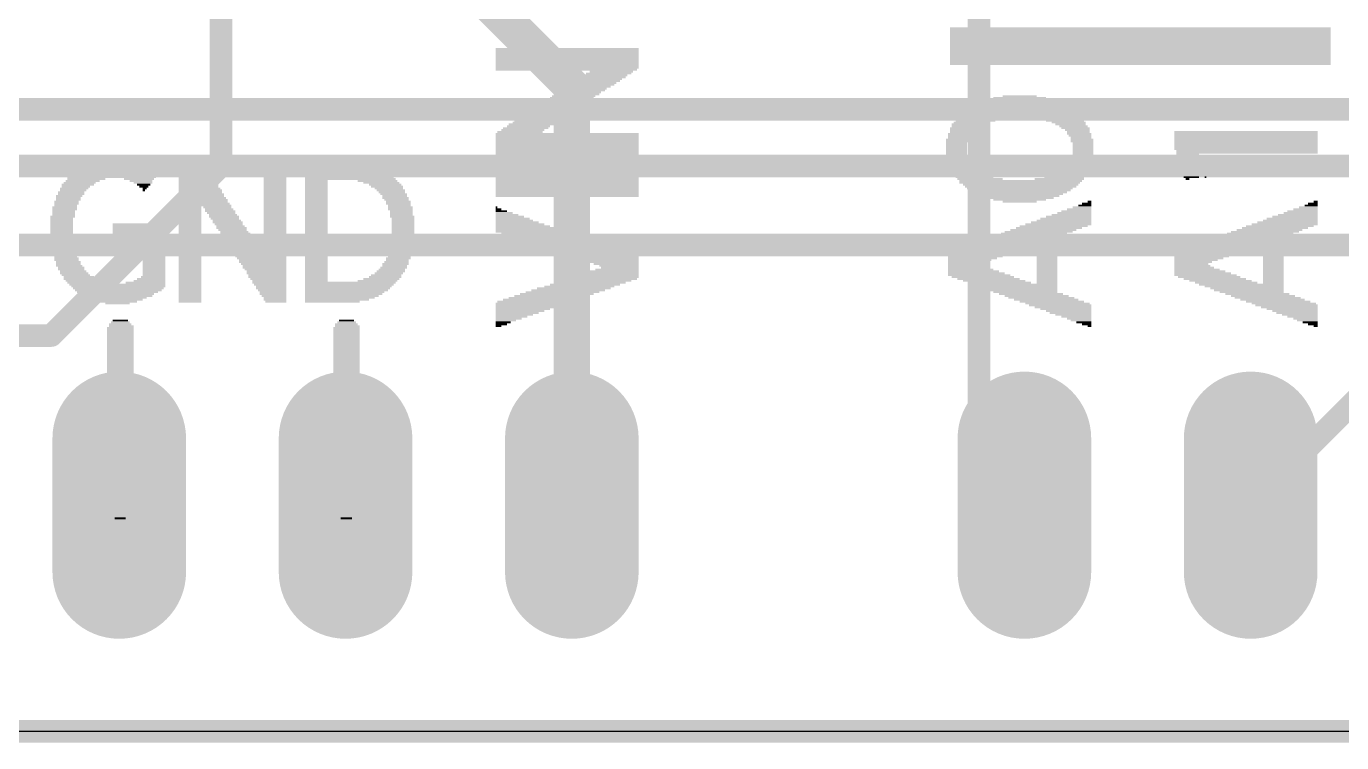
# Model space of a CAD drawing. Extents: x -3.3 to 68.7, y -0.1 to 53.5.
# Drawn here: x 39.6 to 54.36, y -0.13 to 7.92 of the extents above; entities that cross this region are included whole.
import ezdxf

# ---------------------------------------------------------------- set-up
doc = ezdxf.new("R2010")
doc.units = 0
for name, color, linetype in [('1', 12, 'CONTINUOUS'), ('16', 5, 'CONTINUOUS'), ('17', 110, 'CONTINUOUS'), ('20', 53, 'CONTINUOUS'), ('200', 4, 'CONTINUOUS')]:
    doc.layers.add(name, color=color, linetype=linetype)

# ---------------------------------------------------------------- blocks, each defined once
blk = doc.blocks.new('LONGP100')
at = {"const_width": 1}
blk.add_lwpolyline([(-0.5, 0), (0.5, 0)], dxfattribs=at)
at = {"const_width": 0.5}
for points in [[(-0.5, 0.25, 1), (-0.5, -0.25)], [(0.5, -0.25, 1), (0.5, 0.25)]]:
    blk.add_lwpolyline(points, format="xyb", dxfattribs=at)
blk = doc.blocks.new('RECT')
blk.add_solid([(-0.5, -0.5), (0.5, -0.5), (-0.5, 0.5), (0.5, 0.5)])

msp = doc.modelspace()

# ---------------------------------------------------------------- linework, layer by layer
at = {"layer": '1', "const_width": 0.254}
for points in [[(57.531, 6.985), (39.243, 6.985)], [(58.801, 6.35), (38.1, 6.35)], [(59.182, 5.461), (39.0946, 5.461)], [(68.58, 0), (0, 0)]]:
    msp.add_lwpolyline(points, dxfattribs=at)
at = {"layer": '16'}
for points, const_width in [([(50.292, 17.78), (50.292, 3.048)], 0.254), ([(43.1165, 9.8425), (45.72, 7.239)], 0.4064), ([(41.783, 8.382), (41.783, 6.35)], 0.254), ([(45.72, 7.239), (45.72, 2.54)], 0.4064), ([(41.783, 6.35), (39.878, 4.445)], 0.254), ([(39.878, 4.445), (35.56, 4.445)], 0.254), ([(54.864, 4.064), (53.34, 2.54)], 0.254), ([(50.292, 3.048), (50.8, 2.54)], 0.254), ([(68.58, 0), (0, 0)], 0.254)]:
    msp.add_lwpolyline(points, dxfattribs=dict(at, const_width=const_width))
for points, const_width in [([(45.8216, 7.239, 1), (45.6184, 7.239)], 0.2032), ([(45.6482, 7.1672, 1), (45.7918, 7.3108)], 0.2032), ([(41.7195, 6.35, 1), (41.8465, 6.35)], 0.127), ([(41.8279, 6.3051, 1), (41.7381, 6.3949)], 0.127), ([(39.8331, 4.4899, 1), (39.9229, 4.4001)], 0.127), ([(39.878, 4.3815, 1), (39.878, 4.5085)], 0.127), ([(50.3369, 3.0929, 1), (50.2471, 3.0031)], 0.127), ([(50.2285, 3.048, 1), (50.3555, 3.048)], 0.127), ([(45.6184, 2.54, 1), (45.8216, 2.54)], 0.2032), ([(50.7551, 2.4951, 1), (50.8449, 2.5849)], 0.127), ([(53.2951, 2.5849, 1), (53.3849, 2.4951)], 0.127)]:
    msp.add_lwpolyline(points, format="xyb", dxfattribs=dict(at, const_width=const_width))
at = {"layer": '20'}
msp.add_line((65.04, 0), (25.527, 0), dxfattribs=at)

# ---------------------------------------------------------------- block references
at = {"layer": '17', "xscale": 1.5, "yscale": 1.5, "rotation": 90}
for p in [(40.64, 2.54), (40.64, 2.54), (43.18, 2.54), (43.18, 2.54), (45.72, 2.54), (45.72, 2.54), (50.8, 2.54), (50.8, 2.54), (53.34, 2.54), (53.34, 2.54)]:
    msp.add_blockref('LONGP100', p, dxfattribs=at)
at = {"layer": '200'}
for p, xscale, yscale in [((52.1018, 7.8952), 4.2748, 0.0211), ((52.1018, 7.874), 4.2748, 0.0213), ((52.1018, 7.8528), 4.2748, 0.0211), ((52.1018, 7.8317), 4.2748, 0.0211), ((52.1018, 7.8105), 4.2748, 0.0213), ((52.1018, 7.7893), 4.2748, 0.0211), ((52.1018, 7.7682), 4.2748, 0.0211), ((52.1018, 7.747), 4.2748, 0.0213), ((52.1018, 7.7258), 4.2748, 0.0211), ((52.1018, 7.7047), 4.2748, 0.0211), ((52.1018, 7.6835), 4.2748, 0.0213), ((45.6679, 7.6623), 1.6078, 0.0211), ((45.6679, 7.6412), 1.6078, 0.0211), ((45.6679, 7.62), 1.6078, 0.0213), ((45.6679, 7.5988), 1.6078, 0.0211), ((45.6679, 7.5777), 1.6078, 0.0211), ((45.6679, 7.5565), 1.6078, 0.0213), ((45.6679, 7.5353), 1.6078, 0.0211), ((52.1018, 7.6623), 4.2748, 0.0211), ((52.1018, 7.6412), 4.2748, 0.0211), ((52.1018, 7.62), 4.2748, 0.0213), ((52.1018, 7.5988), 4.2748, 0.0211), ((52.1018, 7.5777), 4.2748, 0.0211), ((52.1018, 7.5565), 4.2748, 0.0213), ((52.1018, 7.5353), 4.2748, 0.0211), ((45.6679, 7.5142), 1.6078, 0.0211), ((45.6679, 7.493), 1.6078, 0.0213), ((45.6679, 7.4718), 1.6078, 0.0211), ((45.6679, 7.4507), 1.6078, 0.0211), ((45.6578, 7.4295), 1.5875, 0.0213), ((46.134, 7.3872), 0.508, 0.0211), ((46.1645, 7.4083), 0.4877, 0.0211), ((52.1018, 7.5142), 4.2748, 0.0211), ((52.1018, 7.493), 4.2748, 0.0213), ((45.9105, 7.239), 0.4877, 0.0213), ((45.9435, 7.2602), 0.508, 0.0211), ((45.974, 7.2813), 0.4877, 0.0211), ((46.007, 7.3025), 0.508, 0.0213), ((46.0375, 7.3237), 0.4877, 0.0211), ((46.0705, 7.3448), 0.508, 0.0211), ((46.101, 7.366), 0.4877, 0.0213), ((45.6781, 7.0908), 0.4851, 0.0211), ((45.72, 7.112), 0.4877, 0.0213), ((45.7416, 7.1332), 0.4851, 0.0211), ((45.7835, 7.1543), 0.4877, 0.0211), ((45.8051, 7.1755), 0.4851, 0.0213), ((45.847, 7.1967), 0.4877, 0.0211), ((45.8686, 7.2178), 0.4851, 0.0211), ((50.7467, 7.0908), 0.762, 0.0211), ((50.7479, 7.112), 0.5918, 0.0213), ((50.7467, 7.1332), 0.381, 0.0211), ((45.4558, 6.9427), 0.508, 0.0211), ((45.4876, 6.9638), 0.4851, 0.0211), ((45.5295, 6.985), 0.4877, 0.0213), ((45.5511, 7.0062), 0.4851, 0.0211), ((45.593, 7.0273), 0.4877, 0.0211), ((45.6146, 7.0485), 0.4851, 0.0213), ((45.6565, 7.0697), 0.4877, 0.0211), ((50.7365, 6.9427), 1.2903, 0.0211), ((50.7479, 6.9638), 1.2268, 0.0211), ((50.7479, 6.985), 1.1862, 0.0213), ((50.7365, 7.0062), 1.1227, 0.0211), ((50.7479, 7.0273), 1.0592, 0.0211), ((50.7479, 7.0485), 0.9728, 0.0213), ((50.7467, 7.0697), 0.889, 0.0211), ((45.2336, 6.7945), 0.4851, 0.0213), ((45.2653, 6.8157), 0.508, 0.0211), ((45.2971, 6.8368), 0.4851, 0.0211), ((45.3288, 6.858), 0.508, 0.0213), ((45.3606, 6.8792), 0.4851, 0.0211), ((45.3923, 6.9003), 0.508, 0.0211), ((45.4241, 6.9215), 0.4851, 0.0213), ((50.165, 6.8157), 0.3607, 0.0211), ((50.1434, 6.7945), 0.3175, 0.0213), ((50.2082, 6.8368), 0.4013, 0.0211), ((50.2501, 6.858), 0.4445, 0.0213), ((50.7365, 6.9003), 1.3767, 0.0211), ((50.3136, 6.8792), 0.5309, 0.0211), ((50.7479, 6.9215), 1.3538, 0.0213), ((51.1912, 6.8792), 0.508, 0.0211), ((51.2559, 6.858), 0.4242, 0.0213), ((51.2978, 6.8368), 0.381, 0.0211), ((51.3182, 6.8157), 0.3404, 0.0211), ((51.3499, 6.7945), 0.3175, 0.0213), ((45.6679, 6.7098), 1.6078, 0.0211), ((45.6679, 6.6887), 1.6078, 0.0211), ((45.6679, 6.6675), 1.6078, 0.0213), ((45.6679, 6.6463), 1.6078, 0.0211), ((45.1383, 6.731), 0.508, 0.0213), ((45.1701, 6.7522), 0.4851, 0.0211), ((45.2018, 6.7733), 0.508, 0.0211), ((50.0482, 6.6463), 0.254, 0.0211), ((50.071, 6.6887), 0.254, 0.0211), ((50.071, 6.6675), 0.254, 0.0213), ((50.0812, 6.7098), 0.2743, 0.0211), ((50.1129, 6.7522), 0.2972, 0.0211), ((50.1231, 6.7733), 0.3175, 0.0211), ((50.1015, 6.731), 0.2743, 0.0213), ((51.3728, 6.7733), 0.3175, 0.0211), ((51.3931, 6.7522), 0.2769, 0.0211), ((51.4045, 6.731), 0.254, 0.0213), ((51.4147, 6.7098), 0.2743, 0.0211), ((51.4248, 6.6887), 0.254, 0.0211), ((51.435, 6.6675), 0.2337, 0.0213), ((51.4452, 6.6463), 0.254, 0.0211), ((53.2879, 6.731), 1.6078, 0.0213), ((53.2879, 6.7098), 1.6078, 0.0211), ((53.2879, 6.6887), 1.6078, 0.0211), ((53.2879, 6.6675), 1.6078, 0.0213), ((53.2879, 6.6463), 1.6078, 0.0211), ((45.6679, 6.6252), 1.6078, 0.0211), ((45.6679, 6.604), 1.6078, 0.0213), ((45.6679, 6.5828), 1.6078, 0.0211), ((45.6679, 6.5617), 1.6078, 0.0211), ((45.6679, 6.5405), 1.6078, 0.0213), ((45.6679, 6.5193), 1.6078, 0.0211), ((45.6679, 6.4982), 1.6078, 0.0211), ((50.038, 6.604), 0.2337, 0.0213), ((50.038, 6.5828), 0.2337, 0.0211), ((50.038, 6.5617), 0.2337, 0.0211), ((50.038, 6.5405), 0.2337, 0.0213), ((50.038, 6.5193), 0.2337, 0.0211), ((50.038, 6.4982), 0.2337, 0.0211), ((50.0482, 6.6252), 0.254, 0.0211), ((51.4452, 6.6252), 0.254, 0.0211), ((51.4566, 6.604), 0.2311, 0.0213), ((51.4566, 6.5828), 0.2311, 0.0211), ((51.4566, 6.5617), 0.2311, 0.0211), ((51.4566, 6.5405), 0.2311, 0.0213), ((51.4566, 6.5193), 0.2311, 0.0211), ((51.4566, 6.4982), 0.2311, 0.0211), ((53.2879, 6.6252), 1.6078, 0.0211), ((53.2879, 6.604), 1.6078, 0.0213), ((53.2879, 6.5828), 1.6078, 0.0211), ((53.2879, 6.5617), 1.6078, 0.0211), ((53.2879, 6.5405), 1.6078, 0.0213), ((53.2981, 6.5193), 1.5875, 0.0211), ((53.2981, 6.4982), 1.5875, 0.0211), ((40.5968, 6.35), 0.7417, 0.0213), ((40.5981, 6.3712), 0.6579, 0.0211), ((40.5981, 6.3923), 0.5715, 0.0211), ((40.5879, 6.4135), 0.4648, 0.0213), ((40.5981, 6.4347), 0.2769, 0.0211), ((41.435, 6.4135), 0.254, 0.0213), ((41.4553, 6.35), 0.2946, 0.0213), ((41.4452, 6.3923), 0.2743, 0.0211), ((41.4452, 6.3712), 0.2743, 0.0211), ((42.3875, 6.4135), 0.254, 0.0213), ((42.3875, 6.3923), 0.254, 0.0211), ((42.3875, 6.3712), 0.254, 0.0211), ((42.3875, 6.35), 0.254, 0.0213), ((43.0327, 6.4135), 0.6147, 0.0213), ((43.0847, 6.3923), 0.7188, 0.0211), ((43.1165, 6.3712), 0.7823, 0.0211), ((43.1381, 6.35), 0.8255, 0.0213), ((45.6679, 6.477), 1.6078, 0.0213), ((50.038, 6.477), 0.2337, 0.0213), ((50.0482, 6.4558), 0.254, 0.0211), ((50.0482, 6.4347), 0.254, 0.0211), ((50.071, 6.3923), 0.254, 0.0211), ((50.0596, 6.4135), 0.2311, 0.0213), ((50.0812, 6.3712), 0.2743, 0.0211), ((50.1015, 6.35), 0.2743, 0.0213), ((51.4032, 6.35), 0.2972, 0.0213), ((51.4147, 6.3712), 0.2743, 0.0211), ((51.4248, 6.4135), 0.254, 0.0213), ((51.4248, 6.3923), 0.254, 0.0211), ((51.4452, 6.4558), 0.254, 0.0211), ((51.4452, 6.4347), 0.254, 0.0211), ((51.4566, 6.477), 0.2311, 0.0213), ((52.6313, 6.477), 0.254, 0.0213), ((52.6415, 6.4558), 0.2337, 0.0211), ((52.6517, 6.4347), 0.254, 0.0211), ((52.6517, 6.4135), 0.254, 0.0213), ((52.6745, 6.3712), 0.254, 0.0211), ((52.6745, 6.35), 0.254, 0.0213), ((52.6631, 6.3923), 0.2311, 0.0211), ((40.5562, 6.223), 0.9957, 0.0213), ((40.2704, 6.2018), 0.4242, 0.0211), ((40.5765, 6.2442), 0.9957, 0.0211), ((40.5981, 6.2653), 0.9931, 0.0211), ((40.6083, 6.2865), 0.9322, 0.0213), ((40.6095, 6.3077), 0.889, 0.0211), ((40.5981, 6.3288), 0.8255, 0.0211), ((40.8623, 6.2018), 0.3378, 0.0211), ((41.4769, 6.2865), 0.3378, 0.0213), ((41.4985, 6.223), 0.381, 0.0213), ((41.5087, 6.2018), 0.4013, 0.0211), ((41.4668, 6.3288), 0.3175, 0.0211), ((41.4668, 6.3077), 0.3175, 0.0211), ((41.4871, 6.2653), 0.3581, 0.0211), ((41.4871, 6.2442), 0.3581, 0.0211), ((42.3875, 6.3288), 0.254, 0.0211), ((42.3875, 6.3077), 0.254, 0.0211), ((42.3875, 6.2865), 0.254, 0.0213), ((42.3875, 6.2653), 0.254, 0.0211), ((42.3875, 6.2442), 0.254, 0.0211), ((42.3875, 6.223), 0.254, 0.0213), ((42.3875, 6.2018), 0.254, 0.0211), ((43.1597, 6.3288), 0.8687, 0.0211), ((43.1698, 6.3077), 0.889, 0.0211), ((43.1914, 6.2865), 0.9322, 0.0213), ((43.2016, 6.2653), 0.9525, 0.0211), ((43.2232, 6.223), 0.9957, 0.0213), ((43.2333, 6.2018), 1.016, 0.0211), ((43.2118, 6.2442), 0.9728, 0.0211), ((45.6679, 6.2442), 1.6078, 0.0211), ((45.6679, 6.223), 1.6078, 0.0213), ((45.6679, 6.2018), 1.6078, 0.0211), ((50.1129, 6.3288), 0.2972, 0.0211), ((50.1231, 6.3077), 0.3175, 0.0211), ((50.1434, 6.2865), 0.3175, 0.0213), ((50.1764, 6.2653), 0.3378, 0.0211), ((50.198, 6.2442), 0.381, 0.0211), ((50.2399, 6.223), 0.4242, 0.0213), ((50.3022, 6.2018), 0.508, 0.0211), ((51.1924, 6.2018), 0.5512, 0.0211), ((51.2458, 6.223), 0.4445, 0.0213), ((51.2864, 6.2442), 0.4039, 0.0211), ((51.3283, 6.2653), 0.3607, 0.0211), ((51.3398, 6.2865), 0.3378, 0.0213), ((51.3728, 6.3077), 0.3175, 0.0211), ((51.3829, 6.3288), 0.2972, 0.0211), ((52.6847, 6.3288), 0.2337, 0.0211), ((52.6948, 6.3077), 0.254, 0.0211), ((52.6948, 6.2865), 0.254, 0.0213), ((52.705, 6.2653), 0.2337, 0.0211), ((52.705, 6.2442), 0.2337, 0.0211), ((52.6733, 6.223), 0.1702, 0.0213), ((52.6313, 6.2018), 0.0406, 0.0211), ((52.832, 6.223), 0.0203, 0.0213), ((40.1003, 6.0537), 0.2972, 0.0211), ((40.1218, 6.0748), 0.2946, 0.0211), ((40.1333, 6.096), 0.3175, 0.0213), ((40.1752, 6.1383), 0.3607, 0.0211), ((40.1536, 6.1172), 0.3175, 0.0211), ((40.1955, 6.1595), 0.3607, 0.0213), ((40.2285, 6.1807), 0.381, 0.0211), ((40.8838, 6.1807), 0.254, 0.0211), ((40.9054, 6.1595), 0.2108, 0.0213), ((40.9156, 6.1383), 0.1499, 0.0211), ((40.9156, 6.1172), 0.1041, 0.0211), ((40.9156, 6.0748), 0.0229, 0.0211), ((40.9258, 6.096), 0.0432, 0.0213), ((41.5087, 6.1807), 0.4013, 0.0211), ((41.5188, 6.1595), 0.4216, 0.0213), ((41.5303, 6.1383), 0.4445, 0.0211), ((41.5303, 6.1172), 0.4445, 0.0211), ((41.5404, 6.096), 0.4648, 0.0213), ((41.5506, 6.0748), 0.4851, 0.0211), ((41.5506, 6.0537), 0.4851, 0.0211), ((42.3875, 6.1807), 0.254, 0.0211), ((42.3875, 6.1595), 0.254, 0.0213), ((42.3875, 6.1383), 0.254, 0.0211), ((42.3875, 6.1172), 0.254, 0.0211), ((42.3875, 6.096), 0.254, 0.0213), ((42.3875, 6.0748), 0.254, 0.0211), ((42.3875, 6.0537), 0.254, 0.0211), ((42.8523, 6.1807), 0.254, 0.0211), ((42.8523, 6.1595), 0.254, 0.0213), ((42.8523, 6.1383), 0.254, 0.0211), ((42.8523, 6.1172), 0.254, 0.0211), ((42.8523, 6.096), 0.254, 0.0213), ((42.8523, 6.0748), 0.254, 0.0211), ((42.8523, 6.0537), 0.254, 0.0211), ((43.5394, 6.1807), 0.4445, 0.0211), ((43.5826, 6.1595), 0.4039, 0.0213), ((43.6245, 6.1383), 0.3607, 0.0211), ((43.6461, 6.1172), 0.3581, 0.0211), ((43.6664, 6.096), 0.3175, 0.0213), ((43.6893, 6.0748), 0.3175, 0.0211), ((43.6994, 6.0537), 0.2972, 0.0211), ((45.6679, 6.1807), 1.6078, 0.0211), ((45.6679, 6.1595), 1.6078, 0.0213), ((45.6679, 6.1383), 1.6078, 0.0211), ((45.6679, 6.1172), 1.6078, 0.0211), ((45.6679, 6.096), 1.6078, 0.0213), ((45.6679, 6.0748), 1.6078, 0.0211), ((45.6679, 6.0537), 1.6078, 0.0211), ((50.7581, 6.1807), 1.3741, 0.0211), ((50.7479, 6.1595), 1.3538, 0.0213), ((50.7581, 6.1383), 1.2929, 0.0211), ((50.7581, 6.1172), 1.2471, 0.0211), ((50.7479, 6.096), 1.1862, 0.0213), ((50.7581, 6.0748), 1.1201, 0.0211), ((50.7479, 6.0537), 1.0592, 0.0211), ((40.038, 5.9055), 0.254, 0.0213), ((40.0482, 5.9478), 0.2743, 0.0211), ((40.0482, 5.9267), 0.2743, 0.0211), ((40.0787, 6.0113), 0.2946, 0.0211), ((40.0685, 5.9902), 0.2743, 0.0211), ((40.0685, 5.969), 0.2743, 0.0213), ((40.1003, 6.0325), 0.2972, 0.0213), ((41.562, 6.0325), 0.508, 0.0213), ((41.562, 6.0113), 0.508, 0.0211), ((41.5823, 5.969), 0.5486, 0.0213), ((41.5823, 5.9478), 0.5486, 0.0211), ((41.6039, 5.9055), 0.5918, 0.0213), ((41.5722, 5.9902), 0.5283, 0.0211), ((41.5938, 5.9267), 0.5715, 0.0211), ((42.3875, 6.0325), 0.254, 0.0213), ((42.3875, 6.0113), 0.254, 0.0211), ((42.3875, 5.9902), 0.254, 0.0211), ((42.3875, 5.969), 0.254, 0.0213), ((42.3875, 5.9478), 0.254, 0.0211), ((42.3875, 5.9267), 0.254, 0.0211), ((42.3875, 5.9055), 0.254, 0.0213), ((42.8523, 6.0325), 0.254, 0.0213), ((42.8523, 6.0113), 0.254, 0.0211), ((42.8523, 5.9902), 0.254, 0.0211), ((42.8523, 5.969), 0.254, 0.0213), ((42.8523, 5.9478), 0.254, 0.0211), ((42.8523, 5.9267), 0.254, 0.0211), ((42.8523, 5.9055), 0.254, 0.0213), ((43.7198, 6.0325), 0.2972, 0.0213), ((43.7413, 5.9902), 0.2946, 0.0211), ((43.7312, 6.0113), 0.2743, 0.0211), ((43.7515, 5.969), 0.2743, 0.0213), ((43.7731, 5.9478), 0.2769, 0.0211), ((43.7731, 5.9267), 0.2769, 0.0211), ((43.7845, 5.9055), 0.254, 0.0213), ((45.6679, 6.0325), 1.6078, 0.0213), ((45.6679, 6.0113), 1.6078, 0.0211), ((50.7479, 6.0325), 0.9728, 0.0213), ((50.7581, 6.0113), 0.8661, 0.0211), ((50.7467, 5.9902), 0.762, 0.0211), ((50.7479, 5.969), 0.5918, 0.0213), ((50.7467, 5.9478), 0.381, 0.0211), ((51.4782, 5.9055), 0.1473, 0.0213), ((51.4985, 5.9267), 0.1067, 0.0211), ((51.5303, 5.9478), 0.0432, 0.0211), ((54.0182, 5.9055), 0.1473, 0.0213), ((54.0385, 5.9267), 0.1067, 0.0211), ((54.0703, 5.9478), 0.0432, 0.0211), ((39.9948, 5.7573), 0.254, 0.0211), ((40.005, 5.7785), 0.2743, 0.0213), ((40.0266, 5.8843), 0.2769, 0.0211), ((40.0266, 5.8632), 0.2769, 0.0211), ((40.0152, 5.842), 0.254, 0.0213), ((40.0152, 5.8208), 0.254, 0.0211), ((40.0152, 5.7997), 0.254, 0.0211), ((41.435, 5.8843), 0.254, 0.0211), ((41.435, 5.8632), 0.254, 0.0211), ((41.435, 5.842), 0.254, 0.0213), ((41.435, 5.8208), 0.254, 0.0211), ((41.435, 5.7997), 0.254, 0.0211), ((41.435, 5.7785), 0.254, 0.0213), ((41.435, 5.7573), 0.254, 0.0211), ((41.7411, 5.8843), 0.3175, 0.0211), ((41.7728, 5.842), 0.3404, 0.0213), ((41.7614, 5.8632), 0.3175, 0.0211), ((41.7843, 5.8208), 0.3175, 0.0211), ((41.8046, 5.7997), 0.3175, 0.0211), ((41.8148, 5.7785), 0.3378, 0.0213), ((41.8249, 5.7573), 0.3175, 0.0211), ((42.3875, 5.8843), 0.254, 0.0211), ((42.3875, 5.8632), 0.254, 0.0211), ((42.3875, 5.842), 0.254, 0.0213), ((42.3875, 5.8208), 0.254, 0.0211), ((42.3875, 5.7997), 0.254, 0.0211), ((42.3875, 5.7785), 0.254, 0.0213), ((42.3875, 5.7573), 0.254, 0.0211), ((42.8523, 5.8843), 0.254, 0.0211), ((42.8523, 5.8632), 0.254, 0.0211), ((42.8523, 5.842), 0.254, 0.0213), ((42.8523, 5.8208), 0.254, 0.0211), ((42.8523, 5.7997), 0.254, 0.0211), ((42.8523, 5.7785), 0.254, 0.0213), ((42.8523, 5.7573), 0.254, 0.0211), ((43.7947, 5.8843), 0.2743, 0.0211), ((43.7947, 5.8632), 0.2743, 0.0211), ((43.8048, 5.842), 0.254, 0.0213), ((43.8048, 5.8208), 0.254, 0.0211), ((43.8048, 5.7997), 0.254, 0.0211), ((43.815, 5.7785), 0.2743, 0.0213), ((43.8252, 5.7573), 0.254, 0.0211), ((44.8742, 5.8843), 0.0203, 0.0211), ((44.8958, 5.8632), 0.0635, 0.0211), ((44.9275, 5.842), 0.127, 0.0213), ((44.9593, 5.8208), 0.1905, 0.0211), ((44.991, 5.7997), 0.254, 0.0211), ((45.0228, 5.7785), 0.3175, 0.0213), ((45.0545, 5.7573), 0.381, 0.0211), ((51.2661, 5.7573), 0.5715, 0.0211), ((51.2978, 5.7785), 0.508, 0.0213), ((51.3296, 5.7997), 0.4445, 0.0211), ((51.3613, 5.8208), 0.381, 0.0211), ((51.3829, 5.842), 0.3378, 0.0213), ((51.4147, 5.8632), 0.2743, 0.0211), ((51.4464, 5.8843), 0.2108, 0.0211), ((53.8061, 5.7573), 0.5715, 0.0211), ((53.8378, 5.7785), 0.508, 0.0213), ((53.8696, 5.7997), 0.4445, 0.0211), ((53.9013, 5.8208), 0.381, 0.0211), ((53.9217, 5.842), 0.3404, 0.0213), ((53.9547, 5.8632), 0.2743, 0.0211), ((53.9864, 5.8843), 0.2108, 0.0211), ((39.9948, 5.7362), 0.254, 0.0211), ((39.9948, 5.715), 0.254, 0.0213), ((39.9948, 5.6938), 0.254, 0.0211), ((39.9948, 5.6727), 0.254, 0.0211), ((39.9948, 5.6515), 0.254, 0.0213), ((39.9948, 5.6303), 0.254, 0.0211), ((39.9948, 5.6092), 0.254, 0.0211), ((40.8623, 5.6938), 0.5918, 0.0211), ((40.8623, 5.6727), 0.5918, 0.0211), ((40.8623, 5.6515), 0.5918, 0.0213), ((40.8623, 5.6303), 0.5918, 0.0211), ((40.8623, 5.6092), 0.5918, 0.0211), ((41.435, 5.7362), 0.254, 0.0211), ((41.435, 5.715), 0.254, 0.0213), ((41.435, 5.6938), 0.254, 0.0211), ((41.435, 5.6727), 0.254, 0.0211), ((41.435, 5.6515), 0.254, 0.0213), ((41.435, 5.6303), 0.254, 0.0211), ((41.435, 5.6092), 0.254, 0.0211), ((41.8579, 5.715), 0.3378, 0.0213), ((41.8478, 5.7362), 0.3175, 0.0211), ((41.8681, 5.6938), 0.3175, 0.0211), ((41.8884, 5.6727), 0.3175, 0.0211), ((41.8998, 5.6515), 0.3404, 0.0213), ((41.9113, 5.6303), 0.3175, 0.0211), ((41.9316, 5.6092), 0.3175, 0.0211), ((42.3875, 5.7362), 0.254, 0.0211), ((42.3875, 5.715), 0.254, 0.0213), ((42.3875, 5.6938), 0.254, 0.0211), ((42.3875, 5.6727), 0.254, 0.0211), ((42.3875, 5.6515), 0.254, 0.0213), ((42.3875, 5.6303), 0.254, 0.0211), ((42.3875, 5.6092), 0.254, 0.0211), ((42.8523, 5.7362), 0.254, 0.0211), ((42.8523, 5.715), 0.254, 0.0213), ((42.8523, 5.6938), 0.254, 0.0211), ((42.8523, 5.6727), 0.254, 0.0211), ((42.8523, 5.6515), 0.254, 0.0213), ((42.8523, 5.6303), 0.254, 0.0211), ((42.8523, 5.6092), 0.254, 0.0211), ((43.8252, 5.7362), 0.254, 0.0211), ((43.8252, 5.715), 0.254, 0.0213), ((43.8252, 5.6938), 0.254, 0.0211), ((43.8252, 5.6727), 0.254, 0.0211), ((43.8252, 5.6515), 0.254, 0.0213), ((43.8252, 5.6303), 0.254, 0.0211), ((43.8252, 5.6092), 0.254, 0.0211), ((45.0748, 5.7362), 0.4216, 0.0211), ((45.1066, 5.715), 0.4851, 0.0213), ((45.1383, 5.6938), 0.5486, 0.0211), ((45.1701, 5.6727), 0.6121, 0.0211), ((45.2018, 5.6515), 0.6756, 0.0213), ((45.2653, 5.6092), 0.8026, 0.0211), ((45.2336, 5.6303), 0.7391, 0.0211), ((50.96, 5.6092), 0.762, 0.0211), ((51.0121, 5.6303), 0.7391, 0.0211), ((51.0756, 5.6515), 0.7391, 0.0213), ((51.1277, 5.6727), 0.762, 0.0211), ((51.181, 5.6938), 0.7417, 0.0211), ((51.2127, 5.715), 0.6782, 0.0213), ((51.2445, 5.7362), 0.6147, 0.0211), ((53.5, 5.6092), 0.762, 0.0211), ((53.5521, 5.6303), 0.7391, 0.0211), ((53.6143, 5.6515), 0.7417, 0.0213), ((53.6677, 5.6727), 0.762, 0.0211), ((53.721, 5.6938), 0.7417, 0.0211), ((53.7528, 5.715), 0.6782, 0.0213), ((53.7845, 5.7362), 0.6147, 0.0211), ((39.9948, 5.588), 0.254, 0.0213), ((39.9948, 5.5668), 0.254, 0.0211), ((39.9948, 5.5457), 0.254, 0.0211), ((39.9948, 5.5245), 0.254, 0.0213), ((39.9948, 5.5033), 0.254, 0.0211), ((39.9948, 5.4822), 0.254, 0.0211), ((40.005, 5.461), 0.2743, 0.0213), ((40.8623, 5.588), 0.5918, 0.0213), ((40.8623, 5.5668), 0.5918, 0.0211), ((40.8623, 5.5457), 0.5918, 0.0211), ((40.8623, 5.5245), 0.5918, 0.0213), ((40.8623, 5.5033), 0.5918, 0.0211), ((40.8623, 5.4822), 0.5918, 0.0211), ((41.0312, 5.461), 0.254, 0.0213), ((41.435, 5.588), 0.254, 0.0213), ((41.435, 5.5668), 0.254, 0.0211), ((41.435, 5.5457), 0.254, 0.0211), ((41.435, 5.5245), 0.254, 0.0213), ((41.435, 5.5033), 0.254, 0.0211), ((41.435, 5.4822), 0.254, 0.0211), ((41.435, 5.461), 0.254, 0.0213), ((41.9417, 5.588), 0.3378, 0.0213), ((41.9519, 5.5668), 0.3175, 0.0211), ((41.9849, 5.5245), 0.3378, 0.0213), ((41.9748, 5.5457), 0.3175, 0.0211), ((41.9951, 5.5033), 0.3175, 0.0211), ((42.0268, 5.461), 0.3404, 0.0213), ((42.0154, 5.4822), 0.3175, 0.0211), ((42.3875, 5.588), 0.254, 0.0213), ((42.3875, 5.5668), 0.254, 0.0211), ((42.3875, 5.5457), 0.254, 0.0211), ((42.3875, 5.5245), 0.254, 0.0213), ((42.3875, 5.5033), 0.254, 0.0211), ((42.3875, 5.4822), 0.254, 0.0211), ((42.3875, 5.461), 0.254, 0.0213), ((42.8523, 5.588), 0.254, 0.0213), ((42.8523, 5.5668), 0.254, 0.0211), ((42.8523, 5.5457), 0.254, 0.0211), ((42.8523, 5.5245), 0.254, 0.0213), ((42.8523, 5.5033), 0.254, 0.0211), ((42.8523, 5.4822), 0.254, 0.0211), ((42.8523, 5.461), 0.254, 0.0213), ((43.8048, 5.461), 0.254, 0.0213), ((43.8252, 5.588), 0.254, 0.0213), ((43.8252, 5.5668), 0.254, 0.0211), ((43.8252, 5.5457), 0.254, 0.0211), ((43.8252, 5.5245), 0.254, 0.0213), ((43.8252, 5.5033), 0.254, 0.0211), ((43.8252, 5.4822), 0.254, 0.0211), ((45.3288, 5.588), 0.8026, 0.0213), ((45.3923, 5.5668), 0.8026, 0.0211), ((45.4558, 5.5457), 0.8026, 0.0211), ((45.5193, 5.5245), 0.8026, 0.0213), ((45.5727, 5.5033), 0.7823, 0.0211), ((45.6362, 5.4822), 0.7823, 0.0211), ((45.6997, 5.461), 0.7823, 0.0213), ((50.546, 5.461), 0.7417, 0.0213), ((50.7048, 5.4822), 0.9322, 0.0211), ((50.7365, 5.5033), 0.8687, 0.0211), ((50.7581, 5.5245), 0.8255, 0.0213), ((50.7898, 5.5457), 0.762, 0.0211), ((50.8432, 5.5668), 0.7417, 0.0211), ((50.9067, 5.588), 0.7417, 0.0213), ((51.054, 5.461), 0.2337, 0.0213), ((53.086, 5.461), 0.7417, 0.0213), ((53.2448, 5.4822), 0.9322, 0.0211), ((53.2765, 5.5033), 0.8687, 0.0211), ((53.2981, 5.5245), 0.8255, 0.0213), ((53.3298, 5.5457), 0.762, 0.0211), ((53.3819, 5.5668), 0.7391, 0.0211), ((53.4467, 5.588), 0.7417, 0.0213), ((53.594, 5.461), 0.2337, 0.0213), ((40.0152, 5.4398), 0.254, 0.0211), ((40.0152, 5.4187), 0.254, 0.0211), ((40.0152, 5.3975), 0.254, 0.0213), ((40.0266, 5.3763), 0.2769, 0.0211), ((40.0266, 5.3552), 0.2769, 0.0211), ((40.038, 5.334), 0.254, 0.0213), ((40.0482, 5.3128), 0.2743, 0.0211), ((41.0312, 5.4398), 0.254, 0.0211), ((41.0312, 5.4187), 0.254, 0.0211), ((41.0312, 5.3975), 0.254, 0.0213), ((41.0312, 5.3763), 0.254, 0.0211), ((41.0312, 5.3552), 0.254, 0.0211), ((41.0312, 5.334), 0.254, 0.0213), ((41.0312, 5.3128), 0.254, 0.0211), ((41.435, 5.4398), 0.254, 0.0211), ((41.435, 5.4187), 0.254, 0.0211), ((41.435, 5.3975), 0.254, 0.0213), ((41.435, 5.3763), 0.254, 0.0211), ((41.435, 5.3552), 0.254, 0.0211), ((41.435, 5.334), 0.254, 0.0213), ((41.435, 5.3128), 0.254, 0.0211), ((42.0383, 5.4398), 0.3175, 0.0211), ((42.0586, 5.4187), 0.3175, 0.0211), ((42.0688, 5.3975), 0.3378, 0.0213), ((42.0789, 5.3763), 0.3175, 0.0211), ((42.2288, 5.3552), 0.5715, 0.0211), ((42.2288, 5.334), 0.5715, 0.0213), ((42.2389, 5.3128), 0.5512, 0.0211), ((42.3875, 5.4398), 0.254, 0.0211), ((42.3875, 5.4187), 0.254, 0.0211), ((42.3875, 5.3975), 0.254, 0.0213), ((42.3875, 5.3763), 0.254, 0.0211), ((42.8523, 5.4398), 0.254, 0.0211), ((42.8523, 5.4187), 0.254, 0.0211), ((42.8523, 5.3975), 0.254, 0.0213), ((42.8523, 5.3763), 0.254, 0.0211), ((42.8523, 5.3552), 0.254, 0.0211), ((42.8523, 5.334), 0.254, 0.0213), ((42.8523, 5.3128), 0.254, 0.0211), ((43.7731, 5.3128), 0.2769, 0.0211), ((43.7845, 5.3552), 0.254, 0.0211), ((43.7845, 5.334), 0.254, 0.0213), ((43.7947, 5.3763), 0.2743, 0.0211), ((43.8048, 5.4398), 0.254, 0.0211), ((43.8048, 5.4187), 0.254, 0.0211), ((43.8048, 5.3975), 0.254, 0.0213), ((45.7632, 5.4398), 0.7823, 0.0211), ((45.8267, 5.4187), 0.7823, 0.0211), ((45.8902, 5.3975), 0.7823, 0.0213), ((45.9537, 5.3763), 0.7823, 0.0211), ((46.0172, 5.3552), 0.7823, 0.0211), ((46.0908, 5.334), 0.762, 0.0213), ((46.1226, 5.3128), 0.6985, 0.0211), ((50.3034, 5.3763), 0.7188, 0.0211), ((50.2818, 5.3552), 0.6756, 0.0211), ((50.2183, 5.3128), 0.5486, 0.0211), ((50.2501, 5.334), 0.6121, 0.0213), ((50.3669, 5.3975), 0.7188, 0.0213), ((50.4304, 5.4187), 0.7188, 0.0211), ((50.4825, 5.4398), 0.7417, 0.0211), ((51.054, 5.4398), 0.2337, 0.0211), ((51.054, 5.4187), 0.2337, 0.0211), ((51.054, 5.3975), 0.2337, 0.0213), ((51.054, 5.3763), 0.2337, 0.0211), ((51.054, 5.3552), 0.2337, 0.0211), ((51.054, 5.334), 0.2337, 0.0213), ((51.054, 5.3128), 0.2337, 0.0211), ((52.8434, 5.3763), 0.7188, 0.0211), ((52.8218, 5.3552), 0.6756, 0.0211), ((52.7583, 5.3128), 0.5486, 0.0211), ((52.7901, 5.334), 0.6121, 0.0213), ((52.9069, 5.3975), 0.7188, 0.0213), ((52.9704, 5.4187), 0.7188, 0.0211), ((53.0225, 5.4398), 0.7417, 0.0211), ((53.594, 5.4398), 0.2337, 0.0211), ((53.594, 5.4187), 0.2337, 0.0211), ((53.594, 5.3975), 0.2337, 0.0213), ((53.594, 5.3763), 0.2337, 0.0211), ((53.594, 5.3552), 0.2337, 0.0211), ((53.594, 5.334), 0.2337, 0.0213), ((53.594, 5.3128), 0.2337, 0.0211), ((40.0482, 5.2917), 0.2743, 0.0211), ((40.0685, 5.2705), 0.2743, 0.0213), ((40.0685, 5.2493), 0.2743, 0.0211), ((40.0787, 5.2282), 0.2946, 0.0211), ((40.1003, 5.207), 0.2972, 0.0213), ((40.1003, 5.1858), 0.2972, 0.0211), ((40.1218, 5.1647), 0.2946, 0.0211), ((41.0312, 5.2917), 0.254, 0.0211), ((41.0312, 5.2705), 0.254, 0.0213), ((41.0312, 5.2493), 0.254, 0.0211), ((41.0312, 5.2282), 0.254, 0.0211), ((41.0312, 5.207), 0.254, 0.0213), ((41.0312, 5.1858), 0.254, 0.0211), ((41.0312, 5.1647), 0.254, 0.0211), ((41.435, 5.2917), 0.254, 0.0211), ((41.435, 5.2705), 0.254, 0.0213), ((41.435, 5.2493), 0.254, 0.0211), ((41.435, 5.2282), 0.254, 0.0211), ((41.435, 5.207), 0.254, 0.0213), ((41.435, 5.1858), 0.254, 0.0211), ((41.435, 5.1647), 0.254, 0.0211), ((42.2491, 5.2917), 0.5309, 0.0211), ((42.2491, 5.2705), 0.5309, 0.0213), ((42.2605, 5.2493), 0.508, 0.0211), ((42.2707, 5.2282), 0.4877, 0.0211), ((42.2707, 5.207), 0.4877, 0.0213), ((42.2808, 5.1858), 0.4674, 0.0211), ((42.2923, 5.1647), 0.4445, 0.0211), ((42.8523, 5.2917), 0.254, 0.0211), ((42.8523, 5.2705), 0.254, 0.0213), ((42.8523, 5.2493), 0.254, 0.0211), ((42.8523, 5.2282), 0.254, 0.0211), ((42.8523, 5.207), 0.254, 0.0213), ((42.8523, 5.1858), 0.254, 0.0211), ((42.8523, 5.1647), 0.254, 0.0211), ((43.6893, 5.1647), 0.3175, 0.0211), ((43.6994, 5.1858), 0.2972, 0.0211), ((43.7198, 5.207), 0.2972, 0.0213), ((43.7413, 5.2493), 0.2946, 0.0211), ((43.7312, 5.2282), 0.2743, 0.0211), ((43.7515, 5.2705), 0.2743, 0.0213), ((43.7617, 5.2917), 0.254, 0.0211), ((46.1543, 5.2917), 0.635, 0.0211), ((46.1861, 5.2705), 0.5715, 0.0213), ((46.1962, 5.1647), 0.5512, 0.0211), ((46.2178, 5.2493), 0.508, 0.0211), ((46.228, 5.1858), 0.4877, 0.0211), ((46.2496, 5.2282), 0.4445, 0.0211), ((46.2598, 5.207), 0.4242, 0.0213), ((50.1866, 5.2917), 0.4851, 0.0211), ((50.1548, 5.2705), 0.4216, 0.0213), ((50.1345, 5.2493), 0.381, 0.0211), ((50.1447, 5.2282), 0.4013, 0.0211), ((50.1663, 5.207), 0.4445, 0.0213), ((50.198, 5.1858), 0.508, 0.0211), ((50.2298, 5.1647), 0.5715, 0.0211), ((51.054, 5.2917), 0.2337, 0.0211), ((51.054, 5.2705), 0.2337, 0.0213), ((51.054, 5.2493), 0.2337, 0.0211), ((51.054, 5.2282), 0.2337, 0.0211), ((51.054, 5.207), 0.2337, 0.0213), ((51.054, 5.1858), 0.2337, 0.0211), ((51.054, 5.1647), 0.2337, 0.0211), ((52.7266, 5.2917), 0.4851, 0.0211), ((52.6948, 5.2705), 0.4216, 0.0213), ((52.6745, 5.2493), 0.381, 0.0211), ((52.6847, 5.2282), 0.4013, 0.0211), ((52.7063, 5.207), 0.4445, 0.0213), ((52.738, 5.1858), 0.508, 0.0211), ((52.7698, 5.1647), 0.5715, 0.0211), ((53.594, 5.2917), 0.2337, 0.0211), ((53.594, 5.2705), 0.2337, 0.0213), ((53.594, 5.2493), 0.2337, 0.0211), ((53.594, 5.2282), 0.2337, 0.0211), ((53.594, 5.207), 0.2337, 0.0213), ((53.594, 5.1858), 0.2337, 0.0211), ((53.594, 5.1647), 0.2337, 0.0211), ((40.1333, 5.1435), 0.3175, 0.0213), ((40.1536, 5.1223), 0.3175, 0.0211), ((40.1853, 5.1012), 0.3404, 0.0211), ((40.2057, 5.08), 0.381, 0.0213), ((40.2387, 5.0588), 0.4013, 0.0211), ((40.2806, 5.0377), 0.4445, 0.0211), ((40.6184, 5.0165), 1.0795, 0.0213), ((40.9359, 5.0377), 0.4445, 0.0211), ((40.9791, 5.0588), 0.3581, 0.0211), ((40.9994, 5.08), 0.3175, 0.0213), ((41.021, 5.1012), 0.2743, 0.0211), ((41.0312, 5.1435), 0.254, 0.0213), ((41.0312, 5.1223), 0.254, 0.0211), ((41.435, 5.1435), 0.254, 0.0213), ((41.435, 5.1223), 0.254, 0.0211), ((41.435, 5.1012), 0.254, 0.0211), ((41.435, 5.08), 0.254, 0.0213), ((41.435, 5.0588), 0.254, 0.0211), ((41.435, 5.0377), 0.254, 0.0211), ((41.435, 5.0165), 0.254, 0.0213), ((42.2923, 5.1435), 0.4445, 0.0213), ((42.3024, 5.1223), 0.4242, 0.0211), ((42.3024, 5.1012), 0.4242, 0.0211), ((42.3126, 5.08), 0.4039, 0.0213), ((42.324, 5.0588), 0.381, 0.0211), ((42.324, 5.0377), 0.381, 0.0211), ((42.3342, 5.0165), 0.3607, 0.0213), ((42.8523, 5.1435), 0.254, 0.0213), ((42.8523, 5.1223), 0.254, 0.0211), ((42.8523, 5.1012), 0.254, 0.0211), ((42.8523, 5.08), 0.254, 0.0213), ((42.8523, 5.0588), 0.254, 0.0211), ((43.2333, 5.0377), 1.016, 0.0211), ((43.2232, 5.0165), 0.9957, 0.0213), ((43.5394, 5.0588), 0.4445, 0.0211), ((43.5826, 5.08), 0.4039, 0.0213), ((43.6245, 5.1012), 0.3607, 0.0211), ((43.6359, 5.1223), 0.3378, 0.0211), ((43.6664, 5.1435), 0.3175, 0.0213), ((45.8686, 5.0165), 0.7849, 0.0213), ((45.9321, 5.0377), 0.7849, 0.0211), ((45.9956, 5.0588), 0.7849, 0.0211), ((46.0591, 5.08), 0.7849, 0.0213), ((46.101, 5.1012), 0.7417, 0.0211), ((46.1328, 5.1223), 0.6782, 0.0211), ((46.1645, 5.1435), 0.6147, 0.0213), ((50.2615, 5.1435), 0.635, 0.0213), ((50.2933, 5.1223), 0.6985, 0.0211), ((50.3339, 5.1012), 0.6985, 0.0211), ((50.3974, 5.08), 0.6985, 0.0213), ((50.4609, 5.0588), 0.6985, 0.0211), ((50.5244, 5.0377), 0.6985, 0.0211), ((50.6946, 5.0165), 0.9525, 0.0213), ((51.054, 5.1435), 0.2337, 0.0213), ((51.054, 5.1223), 0.2337, 0.0211), ((51.054, 5.1012), 0.2337, 0.0211), ((51.054, 5.08), 0.2337, 0.0213), ((51.054, 5.0588), 0.2337, 0.0211), ((51.054, 5.0377), 0.2337, 0.0211), ((52.8015, 5.1435), 0.635, 0.0213), ((52.8333, 5.1223), 0.6985, 0.0211), ((52.8739, 5.1012), 0.6985, 0.0211), ((52.9374, 5.08), 0.6985, 0.0213), ((53.0009, 5.0588), 0.6985, 0.0211), ((53.0644, 5.0377), 0.6985, 0.0211), ((53.2346, 5.0165), 0.9525, 0.0213), ((53.594, 5.1435), 0.2337, 0.0213), ((53.594, 5.1223), 0.2337, 0.0211), ((53.594, 5.1012), 0.2337, 0.0211), ((53.594, 5.08), 0.2337, 0.0213), ((53.594, 5.0588), 0.2337, 0.0211), ((53.594, 5.0377), 0.2337, 0.0211), ((40.6298, 4.9953), 1.0566, 0.0211), ((40.6298, 4.9742), 1.016, 0.0211), ((40.6298, 4.953), 0.9754, 0.0213), ((40.6197, 4.9318), 0.9093, 0.0211), ((40.6184, 4.9107), 0.8255, 0.0211), ((40.6184, 4.8895), 0.7849, 0.0213), ((40.6083, 4.8683), 0.6782, 0.0211), ((41.435, 4.9953), 0.254, 0.0211), ((41.435, 4.9742), 0.254, 0.0211), ((41.435, 4.953), 0.254, 0.0213), ((41.435, 4.9318), 0.254, 0.0211), ((41.435, 4.9107), 0.254, 0.0211), ((41.435, 4.8895), 0.254, 0.0213), ((41.435, 4.8683), 0.254, 0.0211), ((42.3443, 4.9953), 0.3404, 0.0211), ((42.3443, 4.9742), 0.3404, 0.0211), ((42.3558, 4.953), 0.3175, 0.0213), ((42.3659, 4.9318), 0.2972, 0.0211), ((42.3659, 4.9107), 0.2972, 0.0211), ((42.3761, 4.8895), 0.2769, 0.0213), ((42.3875, 4.8683), 0.254, 0.0211), ((43.2016, 4.9742), 0.9525, 0.0211), ((43.1914, 4.953), 0.9322, 0.0213), ((43.1698, 4.9318), 0.889, 0.0211), ((43.1597, 4.9107), 0.8687, 0.0211), ((43.1381, 4.8895), 0.8255, 0.0213), ((43.1165, 4.8683), 0.7823, 0.0211), ((43.2118, 4.9953), 0.9728, 0.0211), ((45.4241, 4.8683), 0.8255, 0.0211), ((45.4876, 4.8895), 0.8255, 0.0213), ((45.5511, 4.9107), 0.8255, 0.0211), ((45.6146, 4.9318), 0.8255, 0.0211), ((45.6781, 4.953), 0.8255, 0.0213), ((45.7416, 4.9742), 0.8255, 0.0211), ((45.8051, 4.9953), 0.7849, 0.0211), ((50.7263, 4.9953), 0.889, 0.0211), ((50.7581, 4.9742), 0.8255, 0.0211), ((50.7797, 4.953), 0.7823, 0.0213), ((50.8114, 4.9318), 0.7188, 0.0211), ((50.8749, 4.9107), 0.7188, 0.0211), ((50.9384, 4.8895), 0.7188, 0.0213), ((50.9905, 4.8683), 0.7417, 0.0211), ((53.2663, 4.9953), 0.889, 0.0211), ((53.2981, 4.9742), 0.8255, 0.0211), ((53.3197, 4.953), 0.7823, 0.0213), ((53.3514, 4.9318), 0.7188, 0.0211), ((53.4149, 4.9107), 0.7188, 0.0211), ((53.4784, 4.8895), 0.7188, 0.0213), ((53.5305, 4.8683), 0.7417, 0.0211), ((40.6083, 4.8472), 0.5918, 0.0211), ((40.6083, 4.826), 0.4648, 0.0213), ((40.6197, 4.8048), 0.2743, 0.0211), ((41.435, 4.8472), 0.254, 0.0211), ((41.435, 4.826), 0.254, 0.0213), ((42.3875, 4.8472), 0.254, 0.0211), ((42.3977, 4.826), 0.2337, 0.0213), ((43.0847, 4.8472), 0.7188, 0.0211), ((43.0327, 4.826), 0.6147, 0.0213), ((45.2552, 4.8048), 0.7823, 0.0211), ((45.2234, 4.7837), 0.7188, 0.0211), ((45.2018, 4.7625), 0.6756, 0.0213), ((45.1701, 4.7413), 0.6121, 0.0211), ((45.1383, 4.7202), 0.5486, 0.0211), ((45.2971, 4.826), 0.8255, 0.0213), ((45.3606, 4.8472), 0.8255, 0.0211), ((51.0438, 4.8472), 0.7214, 0.0211), ((51.1073, 4.826), 0.7214, 0.0213), ((51.1708, 4.8048), 0.7214, 0.0211), ((51.2026, 4.7837), 0.6985, 0.0211), ((51.2343, 4.7625), 0.635, 0.0213), ((51.2661, 4.7413), 0.5715, 0.0211), ((51.2978, 4.7202), 0.508, 0.0211), ((53.5838, 4.8472), 0.7214, 0.0211), ((53.6473, 4.826), 0.7214, 0.0213), ((53.7108, 4.8048), 0.7214, 0.0211), ((53.7426, 4.7837), 0.6985, 0.0211), ((53.7743, 4.7625), 0.635, 0.0213), ((53.8061, 4.7413), 0.5715, 0.0211), ((53.8378, 4.7202), 0.508, 0.0211), ((40.6502, 4.572), 0.254, 0.0213), ((40.6514, 4.5932), 0.2108, 0.0211), ((40.6514, 4.6143), 0.1702, 0.0211), ((43.1902, 4.572), 0.254, 0.0213), ((43.1914, 4.5932), 0.2108, 0.0211), ((43.1914, 4.6143), 0.1702, 0.0211), ((45.1066, 4.699), 0.4851, 0.0213), ((45.0748, 4.6778), 0.4216, 0.0211), ((45.0113, 4.6355), 0.2946, 0.0213), ((44.9796, 4.6143), 0.2311, 0.0211), ((44.9478, 4.5932), 0.1676, 0.0211), ((44.9275, 4.572), 0.127, 0.0213), ((45.0431, 4.6567), 0.3581, 0.0211), ((51.3182, 4.699), 0.4674, 0.0213), ((51.3499, 4.6778), 0.4039, 0.0211), ((51.3829, 4.6567), 0.3378, 0.0211), ((51.4147, 4.6355), 0.2743, 0.0213), ((51.435, 4.6143), 0.2337, 0.0211), ((51.4668, 4.5932), 0.1702, 0.0211), ((51.4985, 4.572), 0.1067, 0.0213), ((53.8594, 4.699), 0.4648, 0.0213), ((53.8912, 4.6778), 0.4013, 0.0211), ((53.9217, 4.6567), 0.3404, 0.0211), ((53.9547, 4.6355), 0.2743, 0.0213), ((53.975, 4.6143), 0.2337, 0.0211), ((54.0068, 4.5932), 0.1702, 0.0211), ((54.0385, 4.572), 0.1067, 0.0213), ((40.6514, 4.5297), 0.2972, 0.0211), ((40.6514, 4.5085), 0.2972, 0.0213), ((40.6514, 4.4873), 0.2972, 0.0211), ((40.6514, 4.4662), 0.2972, 0.0211), ((40.6514, 4.445), 0.2972, 0.0213), ((40.6514, 4.4238), 0.2972, 0.0211), ((40.6616, 4.5508), 0.2769, 0.0211), ((43.1914, 4.5297), 0.2972, 0.0211), ((43.1914, 4.5085), 0.2972, 0.0213), ((43.1914, 4.4873), 0.2972, 0.0211), ((43.1914, 4.4662), 0.2972, 0.0211), ((43.1914, 4.445), 0.2972, 0.0213), ((43.1914, 4.4238), 0.2972, 0.0211), ((43.2016, 4.5508), 0.2769, 0.0211), ((44.8958, 4.5508), 0.0635, 0.0211), ((51.5303, 4.5508), 0.0432, 0.0211), ((54.0703, 4.5508), 0.0432, 0.0211), ((40.6514, 4.4027), 0.2972, 0.0211), ((40.6514, 4.3815), 0.2972, 0.0213), ((40.6514, 4.3603), 0.2972, 0.0211), ((40.6514, 4.3392), 0.2972, 0.0211), ((40.6514, 4.318), 0.2972, 0.0213), ((40.6514, 4.2968), 0.2972, 0.0211), ((40.6514, 4.2757), 0.2972, 0.0211), ((43.1914, 4.4027), 0.2972, 0.0211), ((43.1914, 4.3815), 0.2972, 0.0213), ((43.1914, 4.3603), 0.2972, 0.0211), ((43.1914, 4.3392), 0.2972, 0.0211), ((43.1914, 4.318), 0.2972, 0.0213), ((43.1914, 4.2968), 0.2972, 0.0211), ((43.1914, 4.2757), 0.2972, 0.0211), ((40.6514, 4.2545), 0.2972, 0.0213), ((40.6514, 4.2333), 0.2972, 0.0211), ((40.6514, 4.2122), 0.2972, 0.0211), ((40.6514, 4.191), 0.2972, 0.0213), ((40.6514, 4.1698), 0.2972, 0.0211), ((40.6514, 4.1487), 0.2972, 0.0211), ((40.6514, 4.1275), 0.2972, 0.0213), ((43.1914, 4.2545), 0.2972, 0.0213), ((43.1914, 4.2333), 0.2972, 0.0211), ((43.1914, 4.2122), 0.2972, 0.0211), ((43.1914, 4.191), 0.2972, 0.0213), ((43.1914, 4.1698), 0.2972, 0.0211), ((43.1914, 4.1487), 0.2972, 0.0211), ((43.1914, 4.1275), 0.2972, 0.0213), ((40.6514, 4.1063), 0.2972, 0.0211), ((40.6514, 4.0852), 0.2972, 0.0211), ((40.6514, 4.064), 0.2972, 0.0213), ((40.6514, 4.0428), 0.2972, 0.0211), ((40.6514, 4.0217), 0.2972, 0.0211), ((40.6514, 4.0005), 0.2972, 0.0213), ((40.6514, 3.9793), 0.2972, 0.0211), ((43.1914, 4.1063), 0.2972, 0.0211), ((43.1914, 4.0852), 0.2972, 0.0211), ((43.1914, 4.064), 0.2972, 0.0213), ((43.1914, 4.0428), 0.2972, 0.0211), ((43.1914, 4.0217), 0.2972, 0.0211), ((43.1914, 4.0005), 0.2972, 0.0213), ((43.1914, 3.9793), 0.2972, 0.0211), ((40.6514, 3.9582), 0.2972, 0.0211), ((40.6514, 3.937), 0.2972, 0.0213), ((40.6514, 3.9158), 0.2972, 0.0211), ((40.6514, 3.8947), 0.2972, 0.0211), ((40.6514, 3.8735), 0.2972, 0.0213), ((40.6514, 3.8523), 0.2972, 0.0211), ((40.6514, 3.8312), 0.2972, 0.0211), ((43.1914, 3.9582), 0.2972, 0.0211), ((43.1914, 3.937), 0.2972, 0.0213), ((43.1914, 3.9158), 0.2972, 0.0211), ((43.1914, 3.8947), 0.2972, 0.0211), ((43.1914, 3.8735), 0.2972, 0.0213), ((43.1914, 3.8523), 0.2972, 0.0211), ((43.1914, 3.8312), 0.2972, 0.0211), ((40.6514, 3.81), 0.2972, 0.0213), ((40.6514, 3.7888), 0.2972, 0.0211), ((40.6514, 3.7677), 0.2972, 0.0211), ((40.6514, 3.7465), 0.2972, 0.0213), ((40.6514, 3.7253), 0.2972, 0.0211), ((40.6514, 3.7042), 0.2972, 0.0211), ((40.6514, 3.683), 0.2972, 0.0213), ((43.1914, 3.81), 0.2972, 0.0213), ((43.1914, 3.7888), 0.2972, 0.0211), ((43.1914, 3.7677), 0.2972, 0.0211), ((43.1914, 3.7465), 0.2972, 0.0213), ((43.1914, 3.7253), 0.2972, 0.0211), ((43.1914, 3.7042), 0.2972, 0.0211), ((43.1914, 3.683), 0.2972, 0.0213), ((40.6514, 3.6618), 0.2972, 0.0211), ((40.6514, 3.6407), 0.2972, 0.0211), ((40.6514, 3.6195), 0.2972, 0.0213), ((40.6514, 3.5983), 0.2972, 0.0211), ((40.6514, 3.5772), 0.2972, 0.0211), ((40.6514, 3.556), 0.2972, 0.0213), ((40.6514, 3.5348), 0.2972, 0.0211), ((43.1914, 3.6618), 0.2972, 0.0211), ((43.1914, 3.6407), 0.2972, 0.0211), ((43.1914, 3.6195), 0.2972, 0.0213), ((43.1914, 3.5983), 0.2972, 0.0211), ((43.1914, 3.5772), 0.2972, 0.0211), ((43.1914, 3.556), 0.2972, 0.0213), ((43.1914, 3.5348), 0.2972, 0.0211), ((40.6514, 3.5137), 0.2972, 0.0211), ((40.6514, 3.4925), 0.2972, 0.0213), ((40.6514, 3.4713), 0.2972, 0.0211), ((40.6514, 3.4502), 0.2972, 0.0211), ((40.6514, 3.429), 0.2972, 0.0213), ((40.6514, 3.4078), 0.2972, 0.0211), ((40.6514, 3.3867), 0.2972, 0.0211), ((43.1914, 3.5137), 0.2972, 0.0211), ((43.1914, 3.4925), 0.2972, 0.0213), ((43.1914, 3.4713), 0.2972, 0.0211), ((43.1914, 3.4502), 0.2972, 0.0211), ((43.1914, 3.429), 0.2972, 0.0213), ((43.1914, 3.4078), 0.2972, 0.0211), ((43.1914, 3.3867), 0.2972, 0.0211), ((40.6514, 3.3655), 0.2972, 0.0213), ((40.6514, 3.3443), 0.2972, 0.0211), ((40.6514, 3.3232), 0.2972, 0.0211), ((40.6514, 3.302), 0.2972, 0.0213), ((40.6514, 3.2808), 0.2972, 0.0211), ((40.6514, 3.2597), 0.2972, 0.0211), ((40.6514, 3.2385), 0.2972, 0.0213), ((43.1914, 3.3655), 0.2972, 0.0213), ((43.1914, 3.3443), 0.2972, 0.0211), ((43.1914, 3.3232), 0.2972, 0.0211), ((43.1914, 3.302), 0.2972, 0.0213), ((43.1914, 3.2808), 0.2972, 0.0211), ((43.1914, 3.2597), 0.2972, 0.0211), ((43.1914, 3.2385), 0.2972, 0.0213), ((40.6514, 3.2173), 0.2972, 0.0211), ((40.6514, 3.1962), 0.2972, 0.0211), ((40.6514, 3.175), 0.2972, 0.0213), ((40.6514, 3.1538), 0.2972, 0.0211), ((40.6514, 3.1327), 0.2972, 0.0211), ((40.6514, 3.1115), 0.2972, 0.0213), ((40.6514, 3.0903), 0.2972, 0.0211), ((43.1914, 3.2173), 0.2972, 0.0211), ((43.1914, 3.1962), 0.2972, 0.0211), ((43.1914, 3.175), 0.2972, 0.0213), ((43.1914, 3.1538), 0.2972, 0.0211), ((43.1914, 3.1327), 0.2972, 0.0211), ((43.1914, 3.1115), 0.2972, 0.0213), ((43.1914, 3.0903), 0.2972, 0.0211), ((40.6514, 3.0692), 0.2972, 0.0211), ((40.6514, 3.048), 0.2972, 0.0213), ((40.6514, 3.0268), 0.2972, 0.0211), ((40.6514, 3.0057), 0.2972, 0.0211), ((40.6514, 2.9845), 0.2972, 0.0213), ((40.6514, 2.9633), 0.2972, 0.0211), ((43.1914, 3.0692), 0.2972, 0.0211), ((43.1914, 3.048), 0.2972, 0.0213), ((43.1914, 3.0268), 0.2972, 0.0211), ((43.1914, 3.0057), 0.2972, 0.0211), ((43.1914, 2.9845), 0.2972, 0.0213), ((43.1914, 2.9633), 0.2972, 0.0211), ((40.6514, 2.9422), 0.2972, 0.0211), ((40.6514, 2.921), 0.2972, 0.0213), ((40.6514, 2.8998), 0.2972, 0.0211), ((40.6514, 2.8787), 0.2972, 0.0211), ((40.6514, 2.8575), 0.2972, 0.0213), ((40.6514, 2.8363), 0.2972, 0.0211), ((40.6514, 2.8152), 0.2972, 0.0211), ((43.1914, 2.9422), 0.2972, 0.0211), ((43.1914, 2.921), 0.2972, 0.0213), ((43.1914, 2.8998), 0.2972, 0.0211), ((43.1914, 2.8787), 0.2972, 0.0211), ((43.1914, 2.8575), 0.2972, 0.0213), ((43.1914, 2.8363), 0.2972, 0.0211), ((43.1914, 2.8152), 0.2972, 0.0211), ((40.6514, 2.794), 0.2972, 0.0213), ((40.6514, 2.7728), 0.2972, 0.0211), ((40.6514, 2.7517), 0.2972, 0.0211), ((40.6514, 2.7305), 0.2972, 0.0213), ((40.6514, 2.7093), 0.2972, 0.0211), ((40.6514, 2.6882), 0.2972, 0.0211), ((40.6514, 2.667), 0.2972, 0.0213), ((43.1914, 2.794), 0.2972, 0.0213), ((43.1914, 2.7728), 0.2972, 0.0211), ((43.1914, 2.7517), 0.2972, 0.0211), ((43.1914, 2.7305), 0.2972, 0.0213), ((43.1914, 2.7093), 0.2972, 0.0211), ((43.1914, 2.6882), 0.2972, 0.0211), ((43.1914, 2.667), 0.2972, 0.0213), ((40.6514, 2.6458), 0.2972, 0.0211), ((40.6514, 2.6247), 0.2972, 0.0211), ((40.6514, 2.6035), 0.2972, 0.0213), ((40.6514, 2.5823), 0.2972, 0.0211), ((40.6514, 2.5612), 0.2972, 0.0211), ((40.6514, 2.54), 0.2972, 0.0213), ((40.6514, 2.5188), 0.2972, 0.0211), ((43.1914, 2.6458), 0.2972, 0.0211), ((43.1914, 2.6247), 0.2972, 0.0211), ((43.1914, 2.6035), 0.2972, 0.0213), ((43.1914, 2.5823), 0.2972, 0.0211), ((43.1914, 2.5612), 0.2972, 0.0211), ((43.1914, 2.54), 0.2972, 0.0213), ((43.1914, 2.5188), 0.2972, 0.0211), ((40.6514, 2.4977), 0.2972, 0.0211), ((40.6514, 2.4765), 0.2972, 0.0213), ((40.6502, 2.4553), 0.254, 0.0211), ((40.6502, 2.4342), 0.254, 0.0211), ((40.6514, 2.413), 0.2108, 0.0213), ((40.6502, 2.3918), 0.127, 0.0211), ((43.1914, 2.4977), 0.2972, 0.0211), ((43.1914, 2.4765), 0.2972, 0.0213), ((43.1902, 2.4553), 0.254, 0.0211), ((43.1902, 2.4342), 0.254, 0.0211), ((43.1914, 2.413), 0.2108, 0.0213), ((43.1902, 2.3918), 0.127, 0.0211)]:
    msp.add_blockref('RECT', p, dxfattribs=dict(at, xscale=xscale, yscale=yscale))

doc.saveas('drawing.dxf')
